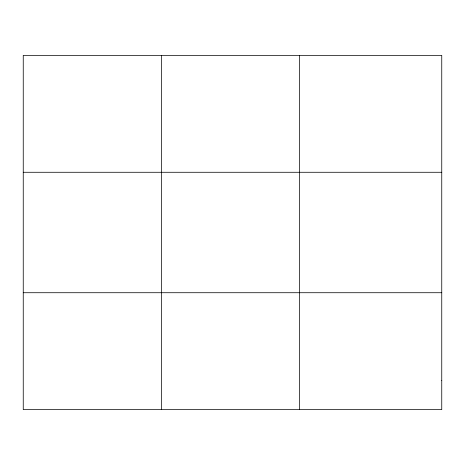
<?xml version="1.0" encoding="UTF-8"?>
<svg xmlns="http://www.w3.org/2000/svg" width="465" height="465" viewBox="0 0 465 465"><rect width="100%" height="100%" fill="white"/><g stroke="black" fill="none" stroke-linecap="round" stroke-linejoin="round"><path stroke-width="0.7" d="M161.355 409.624L161.355 55.376M299.46 409.624L299.46 55.376M23.25 172.277L441.75 172.277M23.25 292.723L441.75 292.723M441.75 380.399L441.75 409.624L23.25 409.624L23.25 55.376L441.75 55.376L441.75 380.399"/></g></svg>
